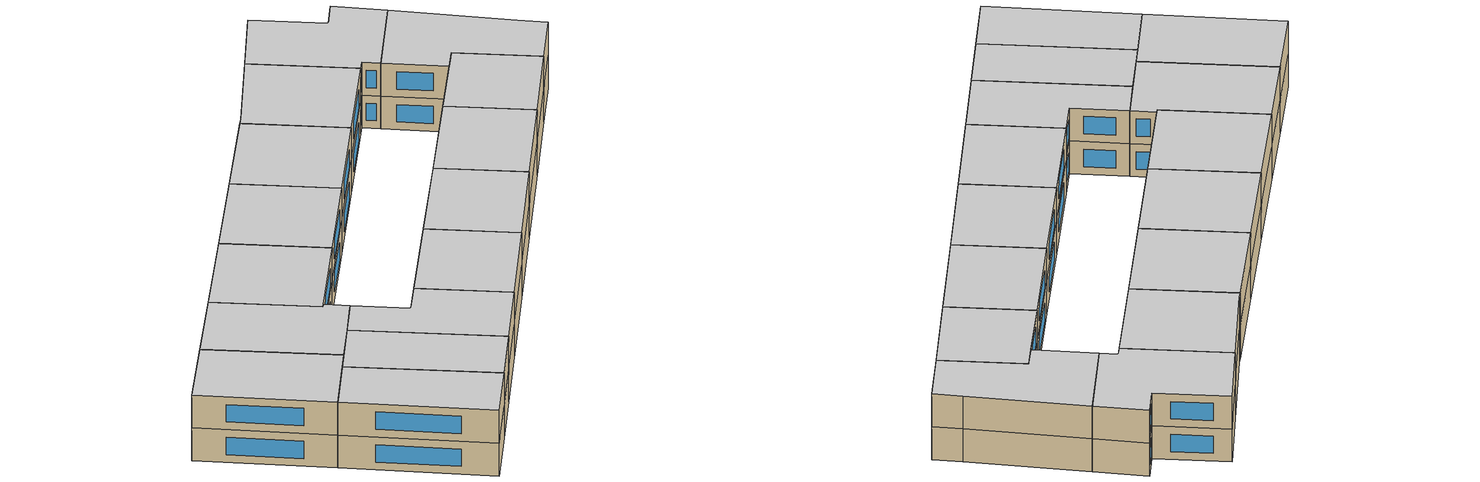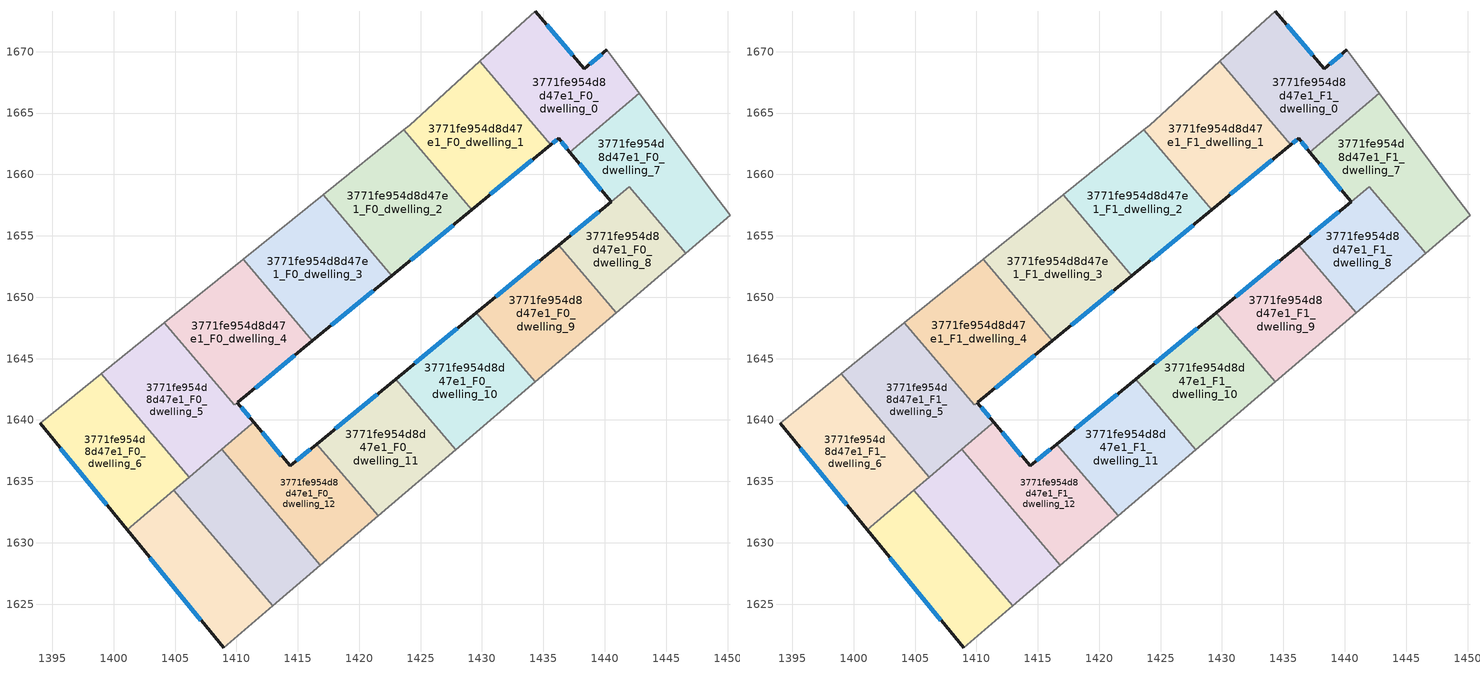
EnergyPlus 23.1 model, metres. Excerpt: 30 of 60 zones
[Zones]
3771fe954d8d47e1_F0_dwelling_0
 floor ground (EU_floor_Construction): 1440.16,1670.17 1442.8,1666.62 1437.17,1661.82 1436.24,1662.94 1435.61,1662.42 1429.82,1669.21 1434.33,1673.3 1438.34,1668.59 z0
 wall outside (EU_wall_Construction): 1435.61,1662.42 1436.24,1662.94 1437.17,1661.82 / 1440.16,1670.17 1438.34,1668.59 1434.33,1673.3 z0:3
 wall adiabatic (EU_wall_Construction): 1442.8,1666.62 1440.16,1670.17 / 1434.33,1673.3 1429.82,1669.21 z0:3
 wall to 3771fe954d8d47e1_F0_dwelling_7 (EU_wall_Construction): 1437.17,1661.82 1442.8,1666.62 z0:3
 wall to 3771fe954d8d47e1_F0_dwelling_1 (EU_wall_Construction): 1429.82,1669.21 1435.61,1662.42 z0:3
 window (EU_Window_Construction): 1436.46,1662.68 1436.95,1662.08 / 1435.76,1662.55 1436.09,1662.82 / 1437.4,1669.7 1435.27,1672.19 / 1439.74,1669.8 1438.77,1668.96 z0.7:2.3
3771fe954d8d47e1_F0_dwelling_1
 floor ground (EU_floor_Construction): 1429.82,1669.21 1435.61,1662.42 1429.18,1657.13 1423.63,1663.64 1424.11,1664.02 z0
 wall outside (EU_wall_Construction): 1429.18,1657.13 1435.61,1662.42 z0:3
 wall to 3771fe954d8d47e1_F0_dwelling_2 (EU_wall_Construction): 1423.63,1663.64 1429.18,1657.13 z0:3
 wall adiabatic (EU_wall_Construction): 1429.82,1669.21 1424.11,1664.02 1423.63,1663.64 z0:3
 window (EU_Window_Construction): 1430.69,1658.38 1434.1,1661.18 z0.7:2.3
3771fe954d8d47e1_F0_dwelling_10
 floor ground (EU_floor_Construction): 1429.53,1648.73 1434.33,1643.11 1427.86,1637.59 1422.96,1643.33 z0
 wall outside (EU_wall_Construction): 1429.53,1648.73 1422.96,1643.33 z0:3
 wall to 3771fe954d8d47e1_F0_dwelling_9 (EU_wall_Construction): 1434.33,1643.11 1429.53,1648.73 z0:3
 wall adiabatic (EU_wall_Construction): 1427.86,1637.59 1434.33,1643.11 z0:3
 wall to 3771fe954d8d47e1_F0_dwelling_11 (EU_wall_Construction): 1422.96,1643.33 1427.86,1637.59 z0:3
 window (EU_Window_Construction): 1427.99,1647.47 1424.51,1644.6 z0.7:2.3
3771fe954d8d47e1_F0_dwelling_11
 floor ground (EU_floor_Construction): 1422.96,1643.33 1427.86,1637.59 1421.53,1632.18 1416.53,1638.04 z0
 wall outside (EU_wall_Construction): 1422.96,1643.33 1416.53,1638.04 z0:3
 wall adiabatic (EU_wall_Construction): 1421.53,1632.18 1427.86,1637.59 z0:3
 wall to 3771fe954d8d47e1_F0_dwelling_12 (EU_wall_Construction): 1416.53,1638.04 1421.53,1632.18 z0:3
 window (EU_Window_Construction): 1421.45,1642.09 1418.04,1639.28 z0.7:2.3
3771fe954d8d47e1_F0_dwelling_12
 floor ground (EU_floor_Construction): 1416.53,1638.04 1421.53,1632.18 1416.84,1628.18 1408.79,1637.61 1411.4,1639.83 1414.36,1636.25 z0
 wall outside (EU_wall_Construction): 1416.53,1638.04 1414.36,1636.25 1411.4,1639.83 z0:3
 wall adiabatic (EU_wall_Construction): 1416.84,1628.18 1421.53,1632.18 z0:3
 wall to 3771fe954d8d47e1_F0_dwelling_13 (EU_wall_Construction): 1408.79,1637.61 1416.84,1628.18 z0:3
 wall to 3771fe954d8d47e1_F0_dwelling_5 (EU_wall_Construction): 1411.4,1639.83 1411.19,1639.65 1408.79,1637.61 z0:3
 window (EU_Window_Construction): 1413.67,1637.09 1412.09,1638.99 / 1416.02,1637.62 1414.87,1636.67 z0.7:2.3
3771fe954d8d47e1_F0_dwelling_13
 floor ground (EU_floor_Construction): 1408.79,1637.61 1416.84,1628.18 1412.94,1624.85 1404.9,1634.28 z0
 wall adiabatic (EU_wall_Construction): 1412.94,1624.85 1416.84,1628.18 z0:3
 wall to 3771fe954d8d47e1_F0_dwelling_14 (EU_wall_Construction): 1404.9,1634.28 1412.94,1624.85 z0:3
 wall to 3771fe954d8d47e1_F0_dwelling_6 (EU_wall_Construction): 1406.15,1635.35 1404.9,1634.28 z0:3
 wall to 3771fe954d8d47e1_F0_dwelling_5 (EU_wall_Construction): 1408.79,1637.61 1406.15,1635.35 z0:3
3771fe954d8d47e1_F0_dwelling_14
 floor ground (EU_floor_Construction): 1404.9,1634.28 1412.94,1624.85 1408.95,1621.44 1401.1,1631.04 z0
 wall outside (EU_wall_Construction): 1401.1,1631.04 1408.95,1621.44 z0:3
 wall adiabatic (EU_wall_Construction): 1408.95,1621.44 1412.94,1624.85 z0:3
 wall to 3771fe954d8d47e1_F0_dwelling_6 (EU_wall_Construction): 1404.9,1634.28 1401.1,1631.04 z0:3
 window (EU_Window_Construction): 1402.94,1628.79 1407.11,1623.7 z0.7:2.3
3771fe954d8d47e1_F0_dwelling_2
 floor ground (EU_floor_Construction): 1423.63,1663.64 1429.18,1657.13 1422.66,1651.77 1417.05,1658.33 z0
 wall outside (EU_wall_Construction): 1422.66,1651.77 1429.18,1657.13 z0:3
 wall to 3771fe954d8d47e1_F0_dwelling_3 (EU_wall_Construction): 1417.05,1658.33 1422.66,1651.77 z0:3
 wall adiabatic (EU_wall_Construction): 1423.63,1663.64 1417.05,1658.33 z0:3
 window (EU_Window_Construction): 1424.19,1653.03 1427.65,1655.87 z0.7:2.3
3771fe954d8d47e1_F0_dwelling_3
 floor ground (EU_floor_Construction): 1417.05,1658.33 1422.66,1651.77 1416.19,1646.45 1410.54,1653.07 z0
 wall outside (EU_wall_Construction): 1416.19,1646.45 1422.66,1651.77 z0:3
 wall to 3771fe954d8d47e1_F0_dwelling_4 (EU_wall_Construction): 1410.54,1653.07 1416.19,1646.45 z0:3
 wall adiabatic (EU_wall_Construction): 1417.05,1658.33 1410.54,1653.07 z0:3
 window (EU_Window_Construction): 1417.71,1647.7 1421.14,1650.52 z0.7:2.3
3771fe954d8d47e1_F0_dwelling_4
 floor ground (EU_floor_Construction): 1410.54,1653.07 1416.19,1646.45 1409.84,1641.22 1404.14,1647.91 z0
 wall outside (EU_wall_Construction): 1410.09,1641.42 1416.19,1646.45 z0:3
 wall adiabatic (EU_wall_Construction): 1410.54,1653.07 1404.14,1647.91 z0:3
 wall to 3771fe954d8d47e1_F0_dwelling_5 (EU_wall_Construction): 1409.84,1641.22 1410.08,1641.42 / 1404.14,1647.91 1409.84,1641.23 z0:3
 window (EU_Window_Construction): 1411.52,1642.6 1414.76,1645.27 z0.7:2.3
3771fe954d8d47e1_F0_dwelling_5
 floor ground (EU_floor_Construction): 1410.08,1641.42 1411.4,1639.83 1411.19,1639.65 1406.15,1635.35 1398.98,1643.75 1404.14,1647.91 1409.84,1641.22 z0
 wall outside (EU_wall_Construction): 1411.4,1639.83 1410.08,1641.42 z0:3
 wall to 3771fe954d8d47e1_F0_dwelling_6 (EU_wall_Construction): 1398.98,1643.75 1406.15,1635.35 z0:3
 wall adiabatic (EU_wall_Construction): 1404.14,1647.91 1398.98,1643.75 z0:3
 window (EU_Window_Construction): 1411.09,1640.2 1410.39,1641.05 z0.7:2.3
3771fe954d8d47e1_F0_dwelling_6
 floor ground (EU_floor_Construction): 1398.98,1643.75 1406.15,1635.35 1401.1,1631.04 1394,1639.73 z0
 wall outside (EU_wall_Construction): 1394,1639.73 1401.1,1631.04 z0:3
 wall adiabatic (EU_wall_Construction): 1398.98,1643.75 1394,1639.73 z0:3
 window (EU_Window_Construction): 1395.66,1637.69 1399.43,1633.08 z0.7:2.3
3771fe954d8d47e1_F0_dwelling_7
 floor ground (EU_floor_Construction): 1442.8,1666.62 1448.77,1658.57 1450.2,1656.67 1446.61,1653.6 1442,1659 1440.52,1657.78 1437.17,1661.82 z0
 wall outside (EU_wall_Construction): 1437.17,1661.82 1440.52,1657.78 z0:3
 wall adiabatic (EU_wall_Construction): 1446.61,1653.6 1450.2,1656.67 1448.77,1658.57 1442.8,1666.62 z0:3
 wall to 3771fe954d8d47e1_F0_dwelling_8 (EU_wall_Construction): 1440.52,1657.78 1442,1659 1446.61,1653.6 z0:3
 window (EU_Window_Construction): 1437.96,1660.87 1439.73,1658.73 z0.7:2.3
3771fe954d8d47e1_F0_dwelling_8
 floor ground (EU_floor_Construction): 1442,1659 1446.61,1653.6 1440.93,1648.75 1436.23,1654.25 z0
 wall outside (EU_wall_Construction): 1440.51,1657.77 1436.23,1654.25 z0:3
 wall adiabatic (EU_wall_Construction): 1440.93,1648.75 1446.61,1653.6 z0:3
 wall to 3771fe954d8d47e1_F0_dwelling_9 (EU_wall_Construction): 1436.23,1654.25 1440.93,1648.75 z0:3
 window (EU_Window_Construction): 1439.51,1656.94 1437.24,1655.08 z0.7:2.3
3771fe954d8d47e1_F0_dwelling_9
 floor ground (EU_floor_Construction): 1436.23,1654.25 1440.93,1648.75 1434.33,1643.11 1429.53,1648.73 z0
 wall outside (EU_wall_Construction): 1436.23,1654.25 1429.53,1648.73 z0:3
 wall adiabatic (EU_wall_Construction): 1434.33,1643.11 1440.93,1648.75 z0:3
 window (EU_Window_Construction): 1434.66,1652.95 1431.1,1650.03 z0.7:2.3
3771fe954d8d47e1_F1_dwelling_0
 floor to 3771fe954d8d47e1_F0_dwelling_0 (EU_floor_Construction): 1440.16,1670.17 1442.8,1666.62 1437.17,1661.82 1436.24,1662.94 1435.61,1662.42 1429.82,1669.21 1434.33,1673.3 1438.34,1668.59 z3
 wall outside (EU_wall_Construction): 1435.61,1662.42 1436.24,1662.94 1437.17,1661.82 / 1440.16,1670.17 1438.34,1668.59 1434.33,1673.3 z3:6
 wall adiabatic (EU_wall_Construction): 1442.8,1666.62 1440.16,1670.17 / 1434.33,1673.3 1429.82,1669.21 z3:6
 wall to 3771fe954d8d47e1_F1_dwelling_7 (EU_wall_Construction): 1437.17,1661.82 1442.8,1666.62 z3:6
 wall to 3771fe954d8d47e1_F1_dwelling_1 (EU_wall_Construction): 1429.82,1669.21 1435.61,1662.42 z3:6
 window (EU_Window_Construction): 1436.46,1662.68 1436.95,1662.08 / 1435.76,1662.55 1436.09,1662.82 / 1437.4,1669.7 1435.27,1672.19 / 1439.74,1669.8 1438.77,1668.96 z3.7:5.3
 ceiling to 3771fe954d8d47e1_F2_dwelling_0 (EU_floor_Construction): 1442.8,1666.62 1440.16,1670.17 1438.34,1668.59 1434.33,1673.3 1429.82,1669.21 1435.61,1662.42 1436.24,1662.94 1437.17,1661.82 z6
3771fe954d8d47e1_F1_dwelling_1
 floor to 3771fe954d8d47e1_F0_dwelling_1 (EU_floor_Construction): 1429.82,1669.21 1435.61,1662.42 1429.18,1657.13 1423.63,1663.64 1424.11,1664.02 z3
 wall outside (EU_wall_Construction): 1429.18,1657.13 1435.61,1662.42 z3:6
 wall to 3771fe954d8d47e1_F1_dwelling_2 (EU_wall_Construction): 1423.63,1663.64 1429.18,1657.13 z3:6
 wall adiabatic (EU_wall_Construction): 1429.82,1669.21 1424.11,1664.02 1423.63,1663.64 z3:6
 window (EU_Window_Construction): 1430.69,1658.38 1434.1,1661.18 z3.7:5.3
 ceiling to 3771fe954d8d47e1_F2_dwelling_1 (EU_floor_Construction): 1435.61,1662.42 1429.82,1669.21 1424.11,1664.02 1423.63,1663.64 1429.18,1657.13 z6
3771fe954d8d47e1_F1_dwelling_10
 floor to 3771fe954d8d47e1_F0_dwelling_10 (EU_floor_Construction): 1429.53,1648.73 1434.33,1643.11 1427.86,1637.59 1422.96,1643.33 z3
 wall outside (EU_wall_Construction): 1429.53,1648.73 1422.96,1643.33 z3:6
 wall to 3771fe954d8d47e1_F1_dwelling_9 (EU_wall_Construction): 1434.33,1643.11 1429.53,1648.73 z3:6
 wall adiabatic (EU_wall_Construction): 1427.86,1637.59 1434.33,1643.11 z3:6
 wall to 3771fe954d8d47e1_F1_dwelling_11 (EU_wall_Construction): 1422.96,1643.33 1427.86,1637.59 z3:6
 window (EU_Window_Construction): 1427.99,1647.47 1424.51,1644.6 z3.7:5.3
 ceiling to 3771fe954d8d47e1_F2_dwelling_10 (EU_floor_Construction): 1434.33,1643.11 1429.53,1648.73 1422.96,1643.33 1427.86,1637.59 z6
3771fe954d8d47e1_F1_dwelling_11
 floor to 3771fe954d8d47e1_F0_dwelling_11 (EU_floor_Construction): 1422.96,1643.33 1427.86,1637.59 1421.53,1632.18 1416.53,1638.04 z3
 wall outside (EU_wall_Construction): 1422.96,1643.33 1416.53,1638.04 z3:6
 wall adiabatic (EU_wall_Construction): 1421.53,1632.18 1427.86,1637.59 z3:6
 wall to 3771fe954d8d47e1_F1_dwelling_12 (EU_wall_Construction): 1416.53,1638.04 1421.53,1632.18 z3:6
 window (EU_Window_Construction): 1421.45,1642.09 1418.04,1639.28 z3.7:5.3
 ceiling to 3771fe954d8d47e1_F2_dwelling_11 (EU_floor_Construction): 1427.86,1637.59 1422.96,1643.33 1416.53,1638.04 1421.53,1632.18 z6
3771fe954d8d47e1_F1_dwelling_12
 floor to 3771fe954d8d47e1_F0_dwelling_12 (EU_floor_Construction): 1416.53,1638.04 1421.53,1632.18 1416.84,1628.18 1408.79,1637.61 1411.4,1639.83 1414.36,1636.25 z3
 wall outside (EU_wall_Construction): 1416.53,1638.04 1414.36,1636.25 1411.4,1639.83 z3:6
 wall adiabatic (EU_wall_Construction): 1416.84,1628.18 1421.53,1632.18 z3:6
 wall to 3771fe954d8d47e1_F1_dwelling_13 (EU_wall_Construction): 1408.79,1637.61 1416.84,1628.18 z3:6
 wall to 3771fe954d8d47e1_F1_dwelling_5 (EU_wall_Construction): 1411.4,1639.83 1411.19,1639.65 1408.79,1637.61 z3:6
 window (EU_Window_Construction): 1413.67,1637.09 1412.09,1638.99 / 1416.02,1637.62 1414.87,1636.67 z3.7:5.3
 ceiling to 3771fe954d8d47e1_F2_dwelling_12 (EU_floor_Construction): 1421.53,1632.18 1416.53,1638.04 1414.36,1636.25 1411.4,1639.83 1408.79,1637.61 1416.84,1628.18 z6
3771fe954d8d47e1_F1_dwelling_13
 floor to 3771fe954d8d47e1_F0_dwelling_13 (EU_floor_Construction): 1408.79,1637.61 1416.84,1628.18 1412.94,1624.85 1404.9,1634.28 z3
 wall adiabatic (EU_wall_Construction): 1412.94,1624.85 1416.84,1628.18 z3:6
 wall to 3771fe954d8d47e1_F1_dwelling_14 (EU_wall_Construction): 1404.9,1634.28 1412.94,1624.85 z3:6
 wall to 3771fe954d8d47e1_F1_dwelling_6 (EU_wall_Construction): 1406.15,1635.35 1404.9,1634.28 z3:6
 wall to 3771fe954d8d47e1_F1_dwelling_5 (EU_wall_Construction): 1408.79,1637.61 1406.15,1635.35 z3:6
 ceiling to 3771fe954d8d47e1_F2_dwelling_13 (EU_floor_Construction): 1416.84,1628.18 1408.79,1637.61 1404.9,1634.28 1412.94,1624.85 z6
3771fe954d8d47e1_F1_dwelling_14
 floor to 3771fe954d8d47e1_F0_dwelling_14 (EU_floor_Construction): 1404.9,1634.28 1412.94,1624.85 1408.95,1621.44 1401.1,1631.04 z3
 wall outside (EU_wall_Construction): 1401.1,1631.04 1408.95,1621.44 z3:6
 wall adiabatic (EU_wall_Construction): 1408.95,1621.44 1412.94,1624.85 z3:6
 wall to 3771fe954d8d47e1_F1_dwelling_6 (EU_wall_Construction): 1404.9,1634.28 1401.1,1631.04 z3:6
 window (EU_Window_Construction): 1402.94,1628.79 1407.11,1623.7 z3.7:5.3
 ceiling to 3771fe954d8d47e1_F2_dwelling_14 (EU_floor_Construction): 1412.94,1624.85 1404.9,1634.28 1401.1,1631.04 1408.95,1621.44 z6
3771fe954d8d47e1_F1_dwelling_2
 floor to 3771fe954d8d47e1_F0_dwelling_2 (EU_floor_Construction): 1423.63,1663.64 1429.18,1657.13 1422.66,1651.77 1417.05,1658.33 z3
 wall outside (EU_wall_Construction): 1422.66,1651.77 1429.18,1657.13 z3:6
 wall to 3771fe954d8d47e1_F1_dwelling_3 (EU_wall_Construction): 1417.05,1658.33 1422.66,1651.77 z3:6
 wall adiabatic (EU_wall_Construction): 1423.63,1663.64 1417.05,1658.33 z3:6
 window (EU_Window_Construction): 1424.19,1653.03 1427.65,1655.87 z3.7:5.3
 ceiling to 3771fe954d8d47e1_F2_dwelling_2 (EU_floor_Construction): 1429.18,1657.13 1423.63,1663.64 1417.05,1658.33 1422.66,1651.77 z6
3771fe954d8d47e1_F1_dwelling_3
 floor to 3771fe954d8d47e1_F0_dwelling_3 (EU_floor_Construction): 1417.05,1658.33 1422.66,1651.77 1416.19,1646.45 1410.54,1653.07 z3
 wall outside (EU_wall_Construction): 1416.19,1646.45 1422.66,1651.77 z3:6
 wall to 3771fe954d8d47e1_F1_dwelling_4 (EU_wall_Construction): 1410.54,1653.07 1416.19,1646.45 z3:6
 wall adiabatic (EU_wall_Construction): 1417.05,1658.33 1410.54,1653.07 z3:6
 window (EU_Window_Construction): 1417.71,1647.7 1421.14,1650.52 z3.7:5.3
 ceiling to 3771fe954d8d47e1_F2_dwelling_3 (EU_floor_Construction): 1422.66,1651.77 1417.05,1658.33 1410.54,1653.07 1416.19,1646.45 z6
3771fe954d8d47e1_F1_dwelling_4
 floor to 3771fe954d8d47e1_F0_dwelling_4 (EU_floor_Construction): 1410.54,1653.07 1416.19,1646.45 1409.84,1641.23 1404.14,1647.91 z3
 wall outside (EU_wall_Construction): 1410.09,1641.42 1416.19,1646.45 z3:6
 wall adiabatic (EU_wall_Construction): 1410.54,1653.07 1404.14,1647.91 z3:6
 wall to 3771fe954d8d47e1_F1_dwelling_5 (EU_wall_Construction): 1409.84,1641.22 1410.08,1641.42 / 1404.14,1647.91 1409.84,1641.23 z3:6
 window (EU_Window_Construction): 1411.52,1642.6 1414.76,1645.27 z3.7:5.3
 ceiling to 3771fe954d8d47e1_F2_dwelling_4 (EU_floor_Construction): 1416.19,1646.45 1410.54,1653.07 1404.14,1647.91 1409.84,1641.23 z6
3771fe954d8d47e1_F1_dwelling_5
 floor to 3771fe954d8d47e1_F0_dwelling_5 (EU_floor_Construction): 1410.08,1641.42 1411.4,1639.83 1411.19,1639.65 1406.15,1635.35 1398.98,1643.75 1404.14,1647.91 1409.84,1641.22 z3
 wall outside (EU_wall_Construction): 1411.4,1639.83 1410.08,1641.42 z3:6
 wall to 3771fe954d8d47e1_F1_dwelling_6 (EU_wall_Construction): 1398.98,1643.75 1406.15,1635.35 z3:6
 wall adiabatic (EU_wall_Construction): 1404.14,1647.91 1398.98,1643.75 z3:6
 window (EU_Window_Construction): 1411.09,1640.2 1410.39,1641.05 z3.7:5.3
 ceiling to 3771fe954d8d47e1_F2_dwelling_5 (EU_floor_Construction): 1411.19,1639.65 1411.4,1639.83 1410.08,1641.42 1409.84,1641.22 1404.14,1647.91 1398.98,1643.75 1406.15,1635.35 z6
3771fe954d8d47e1_F1_dwelling_6
 floor to 3771fe954d8d47e1_F0_dwelling_6 (EU_floor_Construction): 1398.98,1643.75 1406.15,1635.35 1401.1,1631.04 1394,1639.73 z3
 wall outside (EU_wall_Construction): 1394,1639.73 1401.1,1631.04 z3:6
 wall adiabatic (EU_wall_Construction): 1398.98,1643.75 1394,1639.73 z3:6
 window (EU_Window_Construction): 1395.66,1637.69 1399.43,1633.08 z3.7:5.3
 ceiling to 3771fe954d8d47e1_F2_dwelling_6 (EU_floor_Construction): 1406.15,1635.35 1398.98,1643.75 1394,1639.73 1401.1,1631.04 z6
3771fe954d8d47e1_F1_dwelling_7
 floor to 3771fe954d8d47e1_F0_dwelling_7 (EU_floor_Construction): 1442.8,1666.62 1448.77,1658.57 1450.2,1656.67 1446.61,1653.6 1442,1659 1440.52,1657.78 1437.17,1661.82 z3
 wall outside (EU_wall_Construction): 1437.17,1661.82 1440.52,1657.78 z3:6
 wall adiabatic (EU_wall_Construction): 1446.61,1653.6 1450.2,1656.67 1448.77,1658.57 1442.8,1666.62 z3:6
 wall to 3771fe954d8d47e1_F1_dwelling_8 (EU_wall_Construction): 1440.52,1657.78 1442,1659 1446.61,1653.6 z3:6
 window (EU_Window_Construction): 1437.96,1660.87 1439.73,1658.73 z3.7:5.3
 ceiling to 3771fe954d8d47e1_F2_dwelling_7 (EU_floor_Construction): 1450.2,1656.67 1448.77,1658.57 1442.8,1666.62 1437.17,1661.82 1440.52,1657.78 1442,1659 1446.61,1653.6 z6
3771fe954d8d47e1_F1_dwelling_8
 floor to 3771fe954d8d47e1_F0_dwelling_8 (EU_floor_Construction): 1442,1659 1446.61,1653.6 1440.93,1648.75 1436.23,1654.25 z3
 wall outside (EU_wall_Construction): 1440.51,1657.77 1436.23,1654.25 z3:6
 wall adiabatic (EU_wall_Construction): 1440.93,1648.75 1446.61,1653.6 z3:6
 wall to 3771fe954d8d47e1_F1_dwelling_9 (EU_wall_Construction): 1436.23,1654.25 1440.93,1648.75 z3:6
 window (EU_Window_Construction): 1439.51,1656.94 1437.24,1655.08 z3.7:5.3
 ceiling to 3771fe954d8d47e1_F2_dwelling_8 (EU_floor_Construction): 1446.61,1653.6 1442,1659 1436.23,1654.25 1440.93,1648.75 z6
3771fe954d8d47e1_F1_dwelling_9
 floor to 3771fe954d8d47e1_F0_dwelling_9 (EU_floor_Construction): 1436.23,1654.25 1440.93,1648.75 1434.33,1643.11 1429.53,1648.73 z3
 wall outside (EU_wall_Construction): 1436.23,1654.25 1429.53,1648.73 z3:6
 wall adiabatic (EU_wall_Construction): 1434.33,1643.11 1440.93,1648.75 z3:6
 window (EU_Window_Construction): 1434.66,1652.95 1431.1,1650.03 z3.7:5.3
 ceiling to 3771fe954d8d47e1_F2_dwelling_9 (EU_floor_Construction): 1440.93,1648.75 1436.23,1654.25 1429.53,1648.73 1434.33,1643.11 z6
[Building]
EU S2 Campaign: North Axis=0; Terrain=City; Solar Distribution=FullExterior
[Site:Location]
Budapest.Ferenc.Liszt.Intl.AP: Latitude=47.437; Longitude=19.256; Time Zone=1; Elevation=185
[SizingPeriod:WeatherFileDays]
AnnualSizingPeriod: Begin Month=1; Begin Day of Month=1; End Month=12; End Day of Month=31; Day of Week for Start Day=Monday; Use Weather File Daylight Saving Period=No; Use Weather File Rain and Snow Indicators=No
[MATERIAL]
EU_InternalMass_Material: Roughness=MediumRough; Thickness=0.1; Conductivity=1; Density=1800; Specific Heat=900; Thermal Absorptance=0.9; Solar Absorptance=0.7; Visible Absorptance=0.7
[MATERIAL:NOMASS] Roughness=MediumRough; Thermal Absorptance=0.9; Solar Absorptance=0.7; Visible Absorptance=0.7
Name | Thermal Resistance
EU_wall_NoMass | 0.832559
EU_floor_NoMass | 0.872794
[WINDOWMATERIAL:SIMPLEGLAZINGSYSTEM]
EU_Window_SimpleGlazing: UFactor=2.79869; Solar Heat Gain Coefficient=0.75; Visible Transmittance=0.75
[CONSTRUCTION]
EU_wall_Construction: EU_wall_NoMass
EU_floor_Construction: EU_floor_NoMass
EU_Window_Construction: EU_Window_SimpleGlazing
EU_InternalMass_Construction: EU_InternalMass_Material
[ZONE] Type=1; Multiplier=1; Ceiling Height=autocalculate; Floor Area=autocalculate; Part of Total Floor Area=Yes
Name | Volume
3771fe954d8d47e1_F0_dwelling_0; 3771fe954d8d47e1_F1_dwelling_0 | 217.647
3771fe954d8d47e1_F0_dwelling_1; 3771fe954d8d47e1_F1_dwelling_1 | 217.671
3771fe954d8d47e1_F0_dwelling_10; 3771fe954d8d47e1_F1_dwelling_10 | 190.451
3771fe954d8d47e1_F0_dwelling_11; 3771fe954d8d47e1_F1_dwelling_11 | 190.443
3771fe954d8d47e1_F0_dwelling_12; 3771fe954d8d47e1_F1_dwelling_12 | 190.453
3771fe954d8d47e1_F0_dwelling_13; 3771fe954d8d47e1_F1_dwelling_13 | 190.463
3771fe954d8d47e1_F0_dwelling_14; 3771fe954d8d47e1_F1_dwelling_14 | 190.437
3771fe954d8d47e1_F0_dwelling_2; 3771fe954d8d47e1_F1_dwelling_2 | 217.638
3771fe954d8d47e1_F0_dwelling_3; 3771fe954d8d47e1_F1_dwelling_3 | 217.652
3771fe954d8d47e1_F0_dwelling_4 | 215.801
3771fe954d8d47e1_F1_dwelling_4 | 215.738
3771fe954d8d47e1_F0_dwelling_5; 3771fe954d8d47e1_F1_dwelling_5 | 219.506
3771fe954d8d47e1_F0_dwelling_6; 3771fe954d8d47e1_F1_dwelling_6 | 217.66
3771fe954d8d47e1_F0_dwelling_7; 3771fe954d8d47e1_F1_dwelling_7 | 220.265
3771fe954d8d47e1_F0_dwelling_8; 3771fe954d8d47e1_F1_dwelling_8 | 160.553
3771fe954d8d47e1_F0_dwelling_9; 3771fe954d8d47e1_F1_dwelling_9 | 190.454
[INTERNALMASS] Construction=EU_InternalMass_Construction
Name | Zone or ZoneList | Surface Area
3771fe954d8d47e1_F0_dwelling_0_EU_InternalMass | 3771fe954d8d47e1_F0_dwelling_0 | 72.5489
3771fe954d8d47e1_F0_dwelling_1_EU_InternalMass | 3771fe954d8d47e1_F0_dwelling_1 | 72.557
3771fe954d8d47e1_F0_dwelling_2_EU_InternalMass | 3771fe954d8d47e1_F0_dwelling_2 | 72.5461
3771fe954d8d47e1_F0_dwelling_3_EU_InternalMass | 3771fe954d8d47e1_F0_dwelling_3 | 72.5508
3771fe954d8d47e1_F0_dwelling_4_EU_InternalMass | 3771fe954d8d47e1_F0_dwelling_4 | 71.9358
3771fe954d8d47e1_F0_dwelling_5_EU_InternalMass | 3771fe954d8d47e1_F0_dwelling_5 | 73.1687
3771fe954d8d47e1_F0_dwelling_6_EU_InternalMass | 3771fe954d8d47e1_F0_dwelling_6 | 72.5531
3771fe954d8d47e1_F0_dwelling_7_EU_InternalMass | 3771fe954d8d47e1_F0_dwelling_7 | 73.4228
3771fe954d8d47e1_F0_dwelling_8_EU_InternalMass | 3771fe954d8d47e1_F0_dwelling_8 | 53.5354
3771fe954d8d47e1_F0_dwelling_9_EU_InternalMass | 3771fe954d8d47e1_F0_dwelling_9 | 63.4847
3771fe954d8d47e1_F0_dwelling_10_EU_InternalMass | 3771fe954d8d47e1_F0_dwelling_10 | 63.4833
3771fe954d8d47e1_F0_dwelling_11_EU_InternalMass | 3771fe954d8d47e1_F0_dwelling_11 | 63.481
3771fe954d8d47e1_F0_dwelling_12_EU_InternalMass | 3771fe954d8d47e1_F0_dwelling_12 | 63.4844
3771fe954d8d47e1_F0_dwelling_13_EU_InternalMass | 3771fe954d8d47e1_F0_dwelling_13 | 63.4879
3771fe954d8d47e1_F0_dwelling_14_EU_InternalMass | 3771fe954d8d47e1_F0_dwelling_14 | 63.479
3771fe954d8d47e1_F1_dwelling_0_EU_InternalMass | 3771fe954d8d47e1_F1_dwelling_0 | 72.5489
3771fe954d8d47e1_F1_dwelling_1_EU_InternalMass | 3771fe954d8d47e1_F1_dwelling_1 | 72.557
3771fe954d8d47e1_F1_dwelling_2_EU_InternalMass | 3771fe954d8d47e1_F1_dwelling_2 | 72.5461
3771fe954d8d47e1_F1_dwelling_3_EU_InternalMass | 3771fe954d8d47e1_F1_dwelling_3 | 72.5508
3771fe954d8d47e1_F1_dwelling_4_EU_InternalMass | 3771fe954d8d47e1_F1_dwelling_4 | 71.9358
3771fe954d8d47e1_F1_dwelling_5_EU_InternalMass | 3771fe954d8d47e1_F1_dwelling_5 | 73.1687
3771fe954d8d47e1_F1_dwelling_6_EU_InternalMass | 3771fe954d8d47e1_F1_dwelling_6 | 72.5531
3771fe954d8d47e1_F1_dwelling_7_EU_InternalMass | 3771fe954d8d47e1_F1_dwelling_7 | 73.4228
3771fe954d8d47e1_F1_dwelling_8_EU_InternalMass | 3771fe954d8d47e1_F1_dwelling_8 | 53.5354
3771fe954d8d47e1_F1_dwelling_9_EU_InternalMass | 3771fe954d8d47e1_F1_dwelling_9 | 63.4847
3771fe954d8d47e1_F1_dwelling_10_EU_InternalMass | 3771fe954d8d47e1_F1_dwelling_10 | 63.4833
3771fe954d8d47e1_F1_dwelling_11_EU_InternalMass | 3771fe954d8d47e1_F1_dwelling_11 | 63.481
3771fe954d8d47e1_F1_dwelling_12_EU_InternalMass | 3771fe954d8d47e1_F1_dwelling_12 | 63.4844
3771fe954d8d47e1_F1_dwelling_13_EU_InternalMass | 3771fe954d8d47e1_F1_dwelling_13 | 63.4879
3771fe954d8d47e1_F1_dwelling_14_EU_InternalMass | 3771fe954d8d47e1_F1_dwelling_14 | 63.479
[OTHEREQUIPMENT] Fuel Type=Electricity; Design Level Calculation Method=Watts/Area; Power per Zone Floor Area=1; Fraction Latent=0; Fraction Radiant=0; Fraction Lost=0; Carbon Dioxide Generation Rate=0; EndUse Subcategory=EU_Step8_InternalGains
Name | Zone or ZoneList or Space or SpaceList | Schedule
EU_Step8_InternalGain_3771fe954d8d47e1_F0_dwelling_0_f000 | 3771fe954d8d47e1_F0_dwelling_0 | EU_Step8_GainSchedule_3771fe954d8d47e1_F0_dwelling_0_f000
EU_Step8_InternalGain_3771fe954d8d47e1_F0_dwelling_1_f000 | 3771fe954d8d47e1_F0_dwelling_1 | EU_Step8_GainSchedule_3771fe954d8d47e1_F0_dwelling_1_f000
EU_Step8_InternalGain_3771fe954d8d47e1_F0_dwelling_2_f000 | 3771fe954d8d47e1_F0_dwelling_2 | EU_Step8_GainSchedule_3771fe954d8d47e1_F0_dwelling_2_f000
EU_Step8_InternalGain_3771fe954d8d47e1_F0_dwelling_3_f000 | 3771fe954d8d47e1_F0_dwelling_3 | EU_Step8_GainSchedule_3771fe954d8d47e1_F0_dwelling_3_f000
EU_Step8_InternalGain_3771fe954d8d47e1_F0_dwelling_4_f000 | 3771fe954d8d47e1_F0_dwelling_4 | EU_Step8_GainSchedule_3771fe954d8d47e1_F0_dwelling_4_f000
EU_Step8_InternalGain_3771fe954d8d47e1_F0_dwelling_5_f000 | 3771fe954d8d47e1_F0_dwelling_5 | EU_Step8_GainSchedule_3771fe954d8d47e1_F0_dwelling_5_f000
EU_Step8_InternalGain_3771fe954d8d47e1_F0_dwelling_6_f000 | 3771fe954d8d47e1_F0_dwelling_6 | EU_Step8_GainSchedule_3771fe954d8d47e1_F0_dwelling_6_f000
EU_Step8_InternalGain_3771fe954d8d47e1_F0_dwelling_7_f000 | 3771fe954d8d47e1_F0_dwelling_7 | EU_Step8_GainSchedule_3771fe954d8d47e1_F0_dwelling_7_f000
EU_Step8_InternalGain_3771fe954d8d47e1_F0_dwelling_8_f000 | 3771fe954d8d47e1_F0_dwelling_8 | EU_Step8_GainSchedule_3771fe954d8d47e1_F0_dwelling_8_f000
EU_Step8_InternalGain_3771fe954d8d47e1_F0_dwelling_9_f000 | 3771fe954d8d47e1_F0_dwelling_9 | EU_Step8_GainSchedule_3771fe954d8d47e1_F0_dwelling_9_f000
EU_Step8_InternalGain_3771fe954d8d47e1_F0_dwelling_10_f000 | 3771fe954d8d47e1_F0_dwelling_10 | EU_Step8_GainSchedule_3771fe954d8d47e1_F0_dwelling_10_f000
EU_Step8_InternalGain_3771fe954d8d47e1_F0_dwelling_11_f000 | 3771fe954d8d47e1_F0_dwelling_11 | EU_Step8_GainSchedule_3771fe954d8d47e1_F0_dwelling_11_f000
EU_Step8_InternalGain_3771fe954d8d47e1_F0_dwelling_12_f000 | 3771fe954d8d47e1_F0_dwelling_12 | EU_Step8_GainSchedule_3771fe954d8d47e1_F0_dwelling_12_f000
EU_Step8_InternalGain_3771fe954d8d47e1_F0_dwelling_13_f000 | 3771fe954d8d47e1_F0_dwelling_13 | EU_Step8_GainSchedule_3771fe954d8d47e1_F0_dwelling_13_f000
EU_Step8_InternalGain_3771fe954d8d47e1_F0_dwelling_14_f000 | 3771fe954d8d47e1_F0_dwelling_14 | EU_Step8_GainSchedule_3771fe954d8d47e1_F0_dwelling_14_f000
EU_Step8_InternalGain_3771fe954d8d47e1_F1_dwelling_0_f000 | 3771fe954d8d47e1_F1_dwelling_0 | EU_Step8_GainSchedule_3771fe954d8d47e1_F1_dwelling_0_f000
EU_Step8_InternalGain_3771fe954d8d47e1_F1_dwelling_1_f000 | 3771fe954d8d47e1_F1_dwelling_1 | EU_Step8_GainSchedule_3771fe954d8d47e1_F1_dwelling_1_f000
EU_Step8_InternalGain_3771fe954d8d47e1_F1_dwelling_2_f000 | 3771fe954d8d47e1_F1_dwelling_2 | EU_Step8_GainSchedule_3771fe954d8d47e1_F1_dwelling_2_f000
EU_Step8_InternalGain_3771fe954d8d47e1_F1_dwelling_3_f000 | 3771fe954d8d47e1_F1_dwelling_3 | EU_Step8_GainSchedule_3771fe954d8d47e1_F1_dwelling_3_f000
EU_Step8_InternalGain_3771fe954d8d47e1_F1_dwelling_4_f000 | 3771fe954d8d47e1_F1_dwelling_4 | EU_Step8_GainSchedule_3771fe954d8d47e1_F1_dwelling_4_f000
EU_Step8_InternalGain_3771fe954d8d47e1_F1_dwelling_5_f000 | 3771fe954d8d47e1_F1_dwelling_5 | EU_Step8_GainSchedule_3771fe954d8d47e1_F1_dwelling_5_f000
EU_Step8_InternalGain_3771fe954d8d47e1_F1_dwelling_6_f000 | 3771fe954d8d47e1_F1_dwelling_6 | EU_Step8_GainSchedule_3771fe954d8d47e1_F1_dwelling_6_f000
EU_Step8_InternalGain_3771fe954d8d47e1_F1_dwelling_7_f000 | 3771fe954d8d47e1_F1_dwelling_7 | EU_Step8_GainSchedule_3771fe954d8d47e1_F1_dwelling_7_f000
EU_Step8_InternalGain_3771fe954d8d47e1_F1_dwelling_8_f000 | 3771fe954d8d47e1_F1_dwelling_8 | EU_Step8_GainSchedule_3771fe954d8d47e1_F1_dwelling_8_f000
EU_Step8_InternalGain_3771fe954d8d47e1_F1_dwelling_9_f000 | 3771fe954d8d47e1_F1_dwelling_9 | EU_Step8_GainSchedule_3771fe954d8d47e1_F1_dwelling_9_f000
EU_Step8_InternalGain_3771fe954d8d47e1_F1_dwelling_10_f000 | 3771fe954d8d47e1_F1_dwelling_10 | EU_Step8_GainSchedule_3771fe954d8d47e1_F1_dwelling_10_f000
EU_Step8_InternalGain_3771fe954d8d47e1_F1_dwelling_11_f000 | 3771fe954d8d47e1_F1_dwelling_11 | EU_Step8_GainSchedule_3771fe954d8d47e1_F1_dwelling_11_f000
EU_Step8_InternalGain_3771fe954d8d47e1_F1_dwelling_12_f000 | 3771fe954d8d47e1_F1_dwelling_12 | EU_Step8_GainSchedule_3771fe954d8d47e1_F1_dwelling_12_f000
EU_Step8_InternalGain_3771fe954d8d47e1_F1_dwelling_13_f000 | 3771fe954d8d47e1_F1_dwelling_13 | EU_Step8_GainSchedule_3771fe954d8d47e1_F1_dwelling_13_f000
EU_Step8_InternalGain_3771fe954d8d47e1_F1_dwelling_14_f000 | 3771fe954d8d47e1_F1_dwelling_14 | EU_Step8_GainSchedule_3771fe954d8d47e1_F1_dwelling_14_f000
[ZONEVENTILATION:DESIGNFLOWRATE] Schedule=EU_AlwaysOn; Design Flow Rate Calculation Method=AirChanges/Hour; Air Changes per Hour=0.475469; Ventilation Type=Natural; Fan Pressure Rise=0; Fan Total Efficiency=1; Constant Term Coefficient=1; Temperature Term Coefficient=0; Velocity Term Coefficient=0; Velocity Squared Term Coefficient=0; Minimum Indoor Temperature=-100; Maximum Indoor Temperature=100; Delta Temperature=-100; Minimum Outdoor Temperature=-100; Maximum Outdoor Temperature=100; Maximum Wind Speed=40
Name | Zone or ZoneList or Space or SpaceList
EU_ConstantAir_3771fe954d8d47e1_F0_dwelling_0 | 3771fe954d8d47e1_F0_dwelling_0
EU_ConstantAir_3771fe954d8d47e1_F0_dwelling_1 | 3771fe954d8d47e1_F0_dwelling_1
EU_ConstantAir_3771fe954d8d47e1_F0_dwelling_2 | 3771fe954d8d47e1_F0_dwelling_2
EU_ConstantAir_3771fe954d8d47e1_F0_dwelling_3 | 3771fe954d8d47e1_F0_dwelling_3
EU_ConstantAir_3771fe954d8d47e1_F0_dwelling_4 | 3771fe954d8d47e1_F0_dwelling_4
EU_ConstantAir_3771fe954d8d47e1_F0_dwelling_5 | 3771fe954d8d47e1_F0_dwelling_5
EU_ConstantAir_3771fe954d8d47e1_F0_dwelling_6 | 3771fe954d8d47e1_F0_dwelling_6
EU_ConstantAir_3771fe954d8d47e1_F0_dwelling_7 | 3771fe954d8d47e1_F0_dwelling_7
EU_ConstantAir_3771fe954d8d47e1_F0_dwelling_8 | 3771fe954d8d47e1_F0_dwelling_8
EU_ConstantAir_3771fe954d8d47e1_F0_dwelling_9 | 3771fe954d8d47e1_F0_dwelling_9
EU_ConstantAir_3771fe954d8d47e1_F0_dwelling_10 | 3771fe954d8d47e1_F0_dwelling_10
EU_ConstantAir_3771fe954d8d47e1_F0_dwelling_11 | 3771fe954d8d47e1_F0_dwelling_11
EU_ConstantAir_3771fe954d8d47e1_F0_dwelling_12 | 3771fe954d8d47e1_F0_dwelling_12
EU_ConstantAir_3771fe954d8d47e1_F0_dwelling_13 | 3771fe954d8d47e1_F0_dwelling_13
EU_ConstantAir_3771fe954d8d47e1_F0_dwelling_14 | 3771fe954d8d47e1_F0_dwelling_14
EU_ConstantAir_3771fe954d8d47e1_F1_dwelling_0 | 3771fe954d8d47e1_F1_dwelling_0
EU_ConstantAir_3771fe954d8d47e1_F1_dwelling_1 | 3771fe954d8d47e1_F1_dwelling_1
EU_ConstantAir_3771fe954d8d47e1_F1_dwelling_2 | 3771fe954d8d47e1_F1_dwelling_2
EU_ConstantAir_3771fe954d8d47e1_F1_dwelling_3 | 3771fe954d8d47e1_F1_dwelling_3
EU_ConstantAir_3771fe954d8d47e1_F1_dwelling_4 | 3771fe954d8d47e1_F1_dwelling_4
EU_ConstantAir_3771fe954d8d47e1_F1_dwelling_5 | 3771fe954d8d47e1_F1_dwelling_5
EU_ConstantAir_3771fe954d8d47e1_F1_dwelling_6 | 3771fe954d8d47e1_F1_dwelling_6
EU_ConstantAir_3771fe954d8d47e1_F1_dwelling_7 | 3771fe954d8d47e1_F1_dwelling_7
EU_ConstantAir_3771fe954d8d47e1_F1_dwelling_8 | 3771fe954d8d47e1_F1_dwelling_8
EU_ConstantAir_3771fe954d8d47e1_F1_dwelling_9 | 3771fe954d8d47e1_F1_dwelling_9
EU_ConstantAir_3771fe954d8d47e1_F1_dwelling_10 | 3771fe954d8d47e1_F1_dwelling_10
EU_ConstantAir_3771fe954d8d47e1_F1_dwelling_11 | 3771fe954d8d47e1_F1_dwelling_11
EU_ConstantAir_3771fe954d8d47e1_F1_dwelling_12 | 3771fe954d8d47e1_F1_dwelling_12
EU_ConstantAir_3771fe954d8d47e1_F1_dwelling_13 | 3771fe954d8d47e1_F1_dwelling_13
EU_ConstantAir_3771fe954d8d47e1_F1_dwelling_14 | 3771fe954d8d47e1_F1_dwelling_14
[HVACTEMPLATE:THERMOSTAT] Constant Heating Setpoint=20; Constant Cooling Setpoint=50
EU_HeatOnly_3771fe954d8d47e1_F0_dwelling_0; EU_HeatOnly_3771fe954d8d47e1_F0_dwelling_1; EU_HeatOnly_3771fe954d8d47e1_F0_dwelling_2; EU_HeatOnly_3771fe954d8d47e1_F0_dwelling_3; EU_HeatOnly_3771fe954d8d47e1_F0_dwelling_4; EU_HeatOnly_3771fe954d8d47e1_F0_dwelling_5; EU_HeatOnly_3771fe954d8d47e1_F0_dwelling_6; EU_HeatOnly_3771fe954d8d47e1_F0_dwelling_7; EU_HeatOnly_3771fe954d8d47e1_F0_dwelling_8; EU_HeatOnly_3771fe954d8d47e1_F0_dwelling_9; EU_HeatOnly_3771fe954d8d47e1_F0_dwelling_10; EU_HeatOnly_3771fe954d8d47e1_F0_dwelling_11; EU_HeatOnly_3771fe954d8d47e1_F0_dwelling_12; EU_HeatOnly_3771fe954d8d47e1_F0_dwelling_13; EU_HeatOnly_3771fe954d8d47e1_F0_dwelling_14; EU_HeatOnly_3771fe954d8d47e1_F1_dwelling_0; EU_HeatOnly_3771fe954d8d47e1_F1_dwelling_1; EU_HeatOnly_3771fe954d8d47e1_F1_dwelling_2; EU_HeatOnly_3771fe954d8d47e1_F1_dwelling_3; EU_HeatOnly_3771fe954d8d47e1_F1_dwelling_4; EU_HeatOnly_3771fe954d8d47e1_F1_dwelling_5; EU_HeatOnly_3771fe954d8d47e1_F1_dwelling_6; EU_HeatOnly_3771fe954d8d47e1_F1_dwelling_7; EU_HeatOnly_3771fe954d8d47e1_F1_dwelling_8; EU_HeatOnly_3771fe954d8d47e1_F1_dwelling_9; EU_HeatOnly_3771fe954d8d47e1_F1_dwelling_10; EU_HeatOnly_3771fe954d8d47e1_F1_dwelling_11; EU_HeatOnly_3771fe954d8d47e1_F1_dwelling_12; EU_HeatOnly_3771fe954d8d47e1_F1_dwelling_13; EU_HeatOnly_3771fe954d8d47e1_F1_dwelling_14; EU_HeatOnly_3771fe954d8d47e1_F2_dwelling_0; EU_HeatOnly_3771fe954d8d47e1_F2_dwelling_1; EU_HeatOnly_3771fe954d8d47e1_F2_dwelling_2; EU_HeatOnly_3771fe954d8d47e1_F2_dwelling_3; EU_HeatOnly_3771fe954d8d47e1_F2_dwelling_4; EU_HeatOnly_3771fe954d8d47e1_F2_dwelling_5; EU_HeatOnly_3771fe954d8d47e1_F2_dwelling_6; EU_HeatOnly_3771fe954d8d47e1_F2_dwelling_7; EU_HeatOnly_3771fe954d8d47e1_F2_dwelling_8; EU_HeatOnly_3771fe954d8d47e1_F2_dwelling_9; EU_HeatOnly_3771fe954d8d47e1_F2_dwelling_10; EU_HeatOnly_3771fe954d8d47e1_F2_dwelling_11; EU_HeatOnly_3771fe954d8d47e1_F2_dwelling_12; EU_HeatOnly_3771fe954d8d47e1_F2_dwelling_13; EU_HeatOnly_3771fe954d8d47e1_F2_dwelling_14; EU_HeatOnly_3771fe954d8d47e1_F3_dwelling_0; EU_HeatOnly_3771fe954d8d47e1_F3_dwelling_1; EU_HeatOnly_3771fe954d8d47e1_F3_dwelling_2; EU_HeatOnly_3771fe954d8d47e1_F3_dwelling_3; EU_HeatOnly_3771fe954d8d47e1_F3_dwelling_4; EU_HeatOnly_3771fe954d8d47e1_F3_dwelling_5; EU_HeatOnly_3771fe954d8d47e1_F3_dwelling_6; EU_HeatOnly_3771fe954d8d47e1_F3_dwelling_7; EU_HeatOnly_3771fe954d8d47e1_F3_dwelling_8; EU_HeatOnly_3771fe954d8d47e1_F3_dwelling_9; EU_HeatOnly_3771fe954d8d47e1_F3_dwelling_10; EU_HeatOnly_3771fe954d8d47e1_F3_dwelling_11; EU_HeatOnly_3771fe954d8d47e1_F3_dwelling_12; EU_HeatOnly_3771fe954d8d47e1_F3_dwelling_13; EU_HeatOnly_3771fe954d8d47e1_F3_dwelling_14
[HVACTEMPLATE:ZONE:IDEALLOADSAIRSYSTEM] System Availability Schedule=EU_AlwaysOn; Maximum Heating Supply Air Temperature=50; Minimum Cooling Supply Air Temperature=13; Maximum Heating Supply Air Humidity Ratio=0.0156; Minimum Cooling Supply Air Humidity Ratio=0.0077; Heating Limit=NoLimit; Cooling Limit=NoLimit; Heating Availability Schedule=EU_AlwaysOn; Cooling Availability Schedule=EU_CoolingOff; Dehumidification Control Type=ConstantSensibleHeatRatio; Cooling Sensible Heat Ratio=0.7; Dehumidification Setpoint=60; Humidification Control Type=None; Humidification Setpoint=30; Outdoor Air Method=None; Outdoor Air Flow Rate per Person=0.00944; Outdoor Air Flow Rate per Zone Floor Area=0; Outdoor Air Flow Rate per Zone=0; Demand Controlled Ventilation Type=None; Outdoor Air Economizer Type=NoEconomizer; Heat Recovery Type=None; Sensible Heat Recovery Effectiveness=0.7; Latent Heat Recovery Effectiveness=0.65
Name | Template Thermostat
3771fe954d8d47e1_F0_dwelling_0 | EU_HeatOnly_3771fe954d8d47e1_F0_dwelling_0
3771fe954d8d47e1_F0_dwelling_1 | EU_HeatOnly_3771fe954d8d47e1_F0_dwelling_1
3771fe954d8d47e1_F0_dwelling_2 | EU_HeatOnly_3771fe954d8d47e1_F0_dwelling_2
3771fe954d8d47e1_F0_dwelling_3 | EU_HeatOnly_3771fe954d8d47e1_F0_dwelling_3
3771fe954d8d47e1_F0_dwelling_4 | EU_HeatOnly_3771fe954d8d47e1_F0_dwelling_4
3771fe954d8d47e1_F0_dwelling_5 | EU_HeatOnly_3771fe954d8d47e1_F0_dwelling_5
3771fe954d8d47e1_F0_dwelling_6 | EU_HeatOnly_3771fe954d8d47e1_F0_dwelling_6
3771fe954d8d47e1_F0_dwelling_7 | EU_HeatOnly_3771fe954d8d47e1_F0_dwelling_7
3771fe954d8d47e1_F0_dwelling_8 | EU_HeatOnly_3771fe954d8d47e1_F0_dwelling_8
3771fe954d8d47e1_F0_dwelling_9 | EU_HeatOnly_3771fe954d8d47e1_F0_dwelling_9
3771fe954d8d47e1_F0_dwelling_10 | EU_HeatOnly_3771fe954d8d47e1_F0_dwelling_10
3771fe954d8d47e1_F0_dwelling_11 | EU_HeatOnly_3771fe954d8d47e1_F0_dwelling_11
3771fe954d8d47e1_F0_dwelling_12 | EU_HeatOnly_3771fe954d8d47e1_F0_dwelling_12
3771fe954d8d47e1_F0_dwelling_13 | EU_HeatOnly_3771fe954d8d47e1_F0_dwelling_13
3771fe954d8d47e1_F0_dwelling_14 | EU_HeatOnly_3771fe954d8d47e1_F0_dwelling_14
3771fe954d8d47e1_F1_dwelling_0 | EU_HeatOnly_3771fe954d8d47e1_F1_dwelling_0
3771fe954d8d47e1_F1_dwelling_1 | EU_HeatOnly_3771fe954d8d47e1_F1_dwelling_1
3771fe954d8d47e1_F1_dwelling_2 | EU_HeatOnly_3771fe954d8d47e1_F1_dwelling_2
3771fe954d8d47e1_F1_dwelling_3 | EU_HeatOnly_3771fe954d8d47e1_F1_dwelling_3
3771fe954d8d47e1_F1_dwelling_4 | EU_HeatOnly_3771fe954d8d47e1_F1_dwelling_4
3771fe954d8d47e1_F1_dwelling_5 | EU_HeatOnly_3771fe954d8d47e1_F1_dwelling_5
3771fe954d8d47e1_F1_dwelling_6 | EU_HeatOnly_3771fe954d8d47e1_F1_dwelling_6
3771fe954d8d47e1_F1_dwelling_7 | EU_HeatOnly_3771fe954d8d47e1_F1_dwelling_7
3771fe954d8d47e1_F1_dwelling_8 | EU_HeatOnly_3771fe954d8d47e1_F1_dwelling_8
3771fe954d8d47e1_F1_dwelling_9 | EU_HeatOnly_3771fe954d8d47e1_F1_dwelling_9
3771fe954d8d47e1_F1_dwelling_10 | EU_HeatOnly_3771fe954d8d47e1_F1_dwelling_10
3771fe954d8d47e1_F1_dwelling_11 | EU_HeatOnly_3771fe954d8d47e1_F1_dwelling_11
3771fe954d8d47e1_F1_dwelling_12 | EU_HeatOnly_3771fe954d8d47e1_F1_dwelling_12
3771fe954d8d47e1_F1_dwelling_13 | EU_HeatOnly_3771fe954d8d47e1_F1_dwelling_13
3771fe954d8d47e1_F1_dwelling_14 | EU_HeatOnly_3771fe954d8d47e1_F1_dwelling_14
[SIZING:ZONE] Zone Cooling Design Supply Air Temperature Input Method=SupplyAirTemperature; Zone Cooling Design Supply Air Temperature=13; Zone Heating Design Supply Air Temperature Input Method=SupplyAirTemperature; Zone Heating Design Supply Air Temperature=50; Zone Cooling Design Supply Air Humidity Ratio=0.008; Zone Heating Design Supply Air Humidity Ratio=0.008; Cooling Design Air Flow Method=DesignDay; Cooling Design Air Flow Rate=0; Cooling Minimum Air Flow per Zone Floor Area=0.000762; Cooling Minimum Air Flow=0; Cooling Minimum Air Flow Fraction=0.2; Heating Design Air Flow Method=DesignDay; Heating Design Air Flow Rate=0; Heating Maximum Air Flow per Zone Floor Area=0.002032; Heating Maximum Air Flow=0.141576; Heating Maximum Air Flow Fraction=0.3; Account for Dedicated Outdoor Air System=No; Dedicated Outdoor Air System Control Strategy=NeutralSupplyAir; Dedicated Outdoor Air Low Setpoint Temperature for Design=autosize; Dedicated Outdoor Air High Setpoint Temperature for Design=autosize; Zone Load Sizing Method=Sensible Load Only No Latent Load; Zone Latent Cooling Design Supply Air Humidity Ratio Input Method=HumidityRatioDifference; Zone Cooling Design Supply Air Humidity Ratio Difference=0.005; Zone Latent Heating Design Supply Air Humidity Ratio Input Method=HumidityRatioDifference; Zone Humidification Design Supply Air Humidity Ratio Difference=0.005
3771fe954d8d47e1_F0_dwelling_0; 3771fe954d8d47e1_F0_dwelling_1; 3771fe954d8d47e1_F0_dwelling_2; 3771fe954d8d47e1_F0_dwelling_3; 3771fe954d8d47e1_F0_dwelling_4; 3771fe954d8d47e1_F0_dwelling_5; 3771fe954d8d47e1_F0_dwelling_6; 3771fe954d8d47e1_F0_dwelling_7; 3771fe954d8d47e1_F0_dwelling_8; 3771fe954d8d47e1_F0_dwelling_9; 3771fe954d8d47e1_F0_dwelling_10; 3771fe954d8d47e1_F0_dwelling_11; 3771fe954d8d47e1_F0_dwelling_12; 3771fe954d8d47e1_F0_dwelling_13; 3771fe954d8d47e1_F0_dwelling_14; 3771fe954d8d47e1_F1_dwelling_0; 3771fe954d8d47e1_F1_dwelling_1; 3771fe954d8d47e1_F1_dwelling_2; 3771fe954d8d47e1_F1_dwelling_3; 3771fe954d8d47e1_F1_dwelling_4; 3771fe954d8d47e1_F1_dwelling_5; 3771fe954d8d47e1_F1_dwelling_6; 3771fe954d8d47e1_F1_dwelling_7; 3771fe954d8d47e1_F1_dwelling_8; 3771fe954d8d47e1_F1_dwelling_9; 3771fe954d8d47e1_F1_dwelling_10; 3771fe954d8d47e1_F1_dwelling_11; 3771fe954d8d47e1_F1_dwelling_12; 3771fe954d8d47e1_F1_dwelling_13; 3771fe954d8d47e1_F1_dwelling_14
[SCHEDULE:CONSTANT]
Name | Hourly Value
EU_AlwaysOn | 1
EU_CoolingOff | 0
[SCHEDULE:FILE] Column Number=1; Rows to Skip at Top=0; Number of Hours of Data=8760; Column Separator=Comma; Interpolate to Timestep=No; Minutes per Item=60; Adjust Schedule for Daylight Savings=Yes
Name | File
EU_Step8_GainSchedule_3771fe954d8d47e1_F0_dwelling_0_f000 | ../../schedules/3771fe954d8d47e1/3771fe954d8d47e1_F0_dwelling_0_f000_gain.csv
EU_Step8_GainSchedule_3771fe954d8d47e1_F0_dwelling_1_f000 | ../../schedules/3771fe954d8d47e1/3771fe954d8d47e1_F0_dwelling_1_f000_gain.csv
EU_Step8_GainSchedule_3771fe954d8d47e1_F0_dwelling_2_f000 | ../../schedules/3771fe954d8d47e1/3771fe954d8d47e1_F0_dwelling_2_f000_gain.csv
EU_Step8_GainSchedule_3771fe954d8d47e1_F0_dwelling_3_f000 | ../../schedules/3771fe954d8d47e1/3771fe954d8d47e1_F0_dwelling_3_f000_gain.csv
EU_Step8_GainSchedule_3771fe954d8d47e1_F0_dwelling_4_f000 | ../../schedules/3771fe954d8d47e1/3771fe954d8d47e1_F0_dwelling_4_f000_gain.csv
EU_Step8_GainSchedule_3771fe954d8d47e1_F0_dwelling_5_f000 | ../../schedules/3771fe954d8d47e1/3771fe954d8d47e1_F0_dwelling_5_f000_gain.csv
EU_Step8_GainSchedule_3771fe954d8d47e1_F0_dwelling_6_f000 | ../../schedules/3771fe954d8d47e1/3771fe954d8d47e1_F0_dwelling_6_f000_gain.csv
EU_Step8_GainSchedule_3771fe954d8d47e1_F0_dwelling_7_f000 | ../../schedules/3771fe954d8d47e1/3771fe954d8d47e1_F0_dwelling_7_f000_gain.csv
EU_Step8_GainSchedule_3771fe954d8d47e1_F0_dwelling_8_f000 | ../../schedules/3771fe954d8d47e1/3771fe954d8d47e1_F0_dwelling_8_f000_gain.csv
EU_Step8_GainSchedule_3771fe954d8d47e1_F0_dwelling_9_f000 | ../../schedules/3771fe954d8d47e1/3771fe954d8d47e1_F0_dwelling_9_f000_gain.csv
EU_Step8_GainSchedule_3771fe954d8d47e1_F0_dwelling_10_f000 | ../../schedules/3771fe954d8d47e1/3771fe954d8d47e1_F0_dwelling_10_f000_gain.csv
EU_Step8_GainSchedule_3771fe954d8d47e1_F0_dwelling_11_f000 | ../../schedules/3771fe954d8d47e1/3771fe954d8d47e1_F0_dwelling_11_f000_gain.csv
EU_Step8_GainSchedule_3771fe954d8d47e1_F0_dwelling_12_f000 | ../../schedules/3771fe954d8d47e1/3771fe954d8d47e1_F0_dwelling_12_f000_gain.csv
EU_Step8_GainSchedule_3771fe954d8d47e1_F0_dwelling_13_f000 | ../../schedules/3771fe954d8d47e1/3771fe954d8d47e1_F0_dwelling_13_f000_gain.csv
EU_Step8_GainSchedule_3771fe954d8d47e1_F0_dwelling_14_f000 | ../../schedules/3771fe954d8d47e1/3771fe954d8d47e1_F0_dwelling_14_f000_gain.csv
EU_Step8_GainSchedule_3771fe954d8d47e1_F1_dwelling_0_f000 | ../../schedules/3771fe954d8d47e1/3771fe954d8d47e1_F1_dwelling_0_f000_gain.csv
EU_Step8_GainSchedule_3771fe954d8d47e1_F1_dwelling_1_f000 | ../../schedules/3771fe954d8d47e1/3771fe954d8d47e1_F1_dwelling_1_f000_gain.csv
EU_Step8_GainSchedule_3771fe954d8d47e1_F1_dwelling_2_f000 | ../../schedules/3771fe954d8d47e1/3771fe954d8d47e1_F1_dwelling_2_f000_gain.csv
EU_Step8_GainSchedule_3771fe954d8d47e1_F1_dwelling_3_f000 | ../../schedules/3771fe954d8d47e1/3771fe954d8d47e1_F1_dwelling_3_f000_gain.csv
EU_Step8_GainSchedule_3771fe954d8d47e1_F1_dwelling_4_f000 | ../../schedules/3771fe954d8d47e1/3771fe954d8d47e1_F1_dwelling_4_f000_gain.csv
EU_Step8_GainSchedule_3771fe954d8d47e1_F1_dwelling_5_f000 | ../../schedules/3771fe954d8d47e1/3771fe954d8d47e1_F1_dwelling_5_f000_gain.csv
EU_Step8_GainSchedule_3771fe954d8d47e1_F1_dwelling_6_f000 | ../../schedules/3771fe954d8d47e1/3771fe954d8d47e1_F1_dwelling_6_f000_gain.csv
EU_Step8_GainSchedule_3771fe954d8d47e1_F1_dwelling_7_f000 | ../../schedules/3771fe954d8d47e1/3771fe954d8d47e1_F1_dwelling_7_f000_gain.csv
EU_Step8_GainSchedule_3771fe954d8d47e1_F1_dwelling_8_f000 | ../../schedules/3771fe954d8d47e1/3771fe954d8d47e1_F1_dwelling_8_f000_gain.csv
EU_Step8_GainSchedule_3771fe954d8d47e1_F1_dwelling_9_f000 | ../../schedules/3771fe954d8d47e1/3771fe954d8d47e1_F1_dwelling_9_f000_gain.csv
EU_Step8_GainSchedule_3771fe954d8d47e1_F1_dwelling_10_f000 | ../../schedules/3771fe954d8d47e1/3771fe954d8d47e1_F1_dwelling_10_f000_gain.csv
EU_Step8_GainSchedule_3771fe954d8d47e1_F1_dwelling_11_f000 | ../../schedules/3771fe954d8d47e1/3771fe954d8d47e1_F1_dwelling_11_f000_gain.csv
EU_Step8_GainSchedule_3771fe954d8d47e1_F1_dwelling_12_f000 | ../../schedules/3771fe954d8d47e1/3771fe954d8d47e1_F1_dwelling_12_f000_gain.csv
EU_Step8_GainSchedule_3771fe954d8d47e1_F1_dwelling_13_f000 | ../../schedules/3771fe954d8d47e1/3771fe954d8d47e1_F1_dwelling_13_f000_gain.csv
EU_Step8_GainSchedule_3771fe954d8d47e1_F1_dwelling_14_f000 | ../../schedules/3771fe954d8d47e1/3771fe954d8d47e1_F1_dwelling_14_f000_gain.csv
